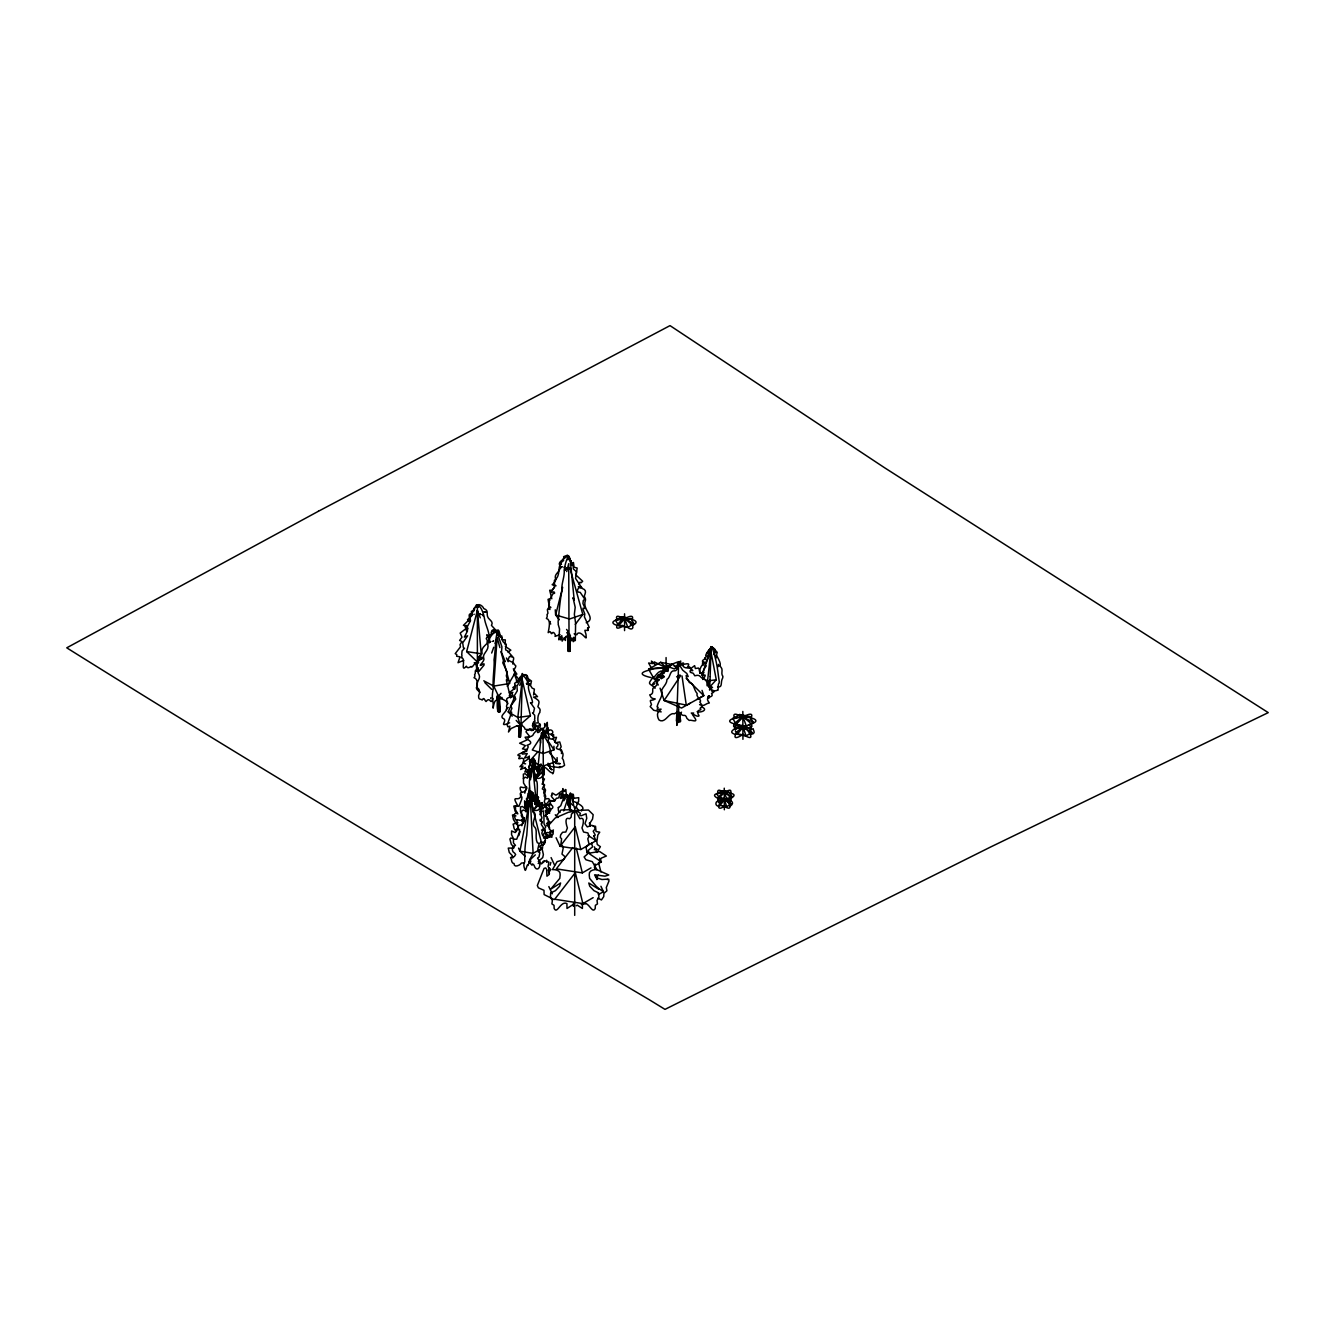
<?xml version="1.0" encoding="UTF-8"?>
<svg xmlns="http://www.w3.org/2000/svg" width="1335" height="1335" viewBox="0 0 1335 1335"><rect width="100%" height="100%" fill="white"/><g stroke="black" fill="none" stroke-linecap="round" stroke-linejoin="round"><path stroke-width="1.5" d="M543.412 774.5L543.495 765.823M573.316 799.048C575.018 792.573 569.01 791.839 570.662 800.299M570.062 810.061C571.714 800.182 565.806 801.35 570.345 810.829M573.666 906.215L573.683 903.211M709.786 687.141L710.12 676.895M679.632 712.306L680.099 720.149L676.928 721.851L677.195 714.158M542.444 738.572L542.444 736.336L542.728 737.454M573.249 905.297L573.266 903.795M677.946 716.812L678.23 713.708L678.18 722.552L678.764 706.599M717.596 686.991C723.286 687.475 719.915 682.335 722.836 677.629A2.019 1.635 -2.5 0 1 722.969 676.461C720.016 672.89 724.588 669.402 719.365 665.698C721.968 665.614 718.714 658.939 716.194 654.851M478.03 670.721L477.997 667.867L478.581 670.821M516.328 831.605L516.461 829.302L518.681 829.769M533.032 795.31L533.399 793.14L530.98 791.638C528.076 793.624 528.944 796.661 526.724 799.582C531.897 803.687 521.434 805.122 527.075 805.456L527.742 806.69L526.073 807.842L525.306 810.796L523.253 809.995L521.534 811.33L521.468 815.902L524.538 820.875L522.836 823.545C521.201 826.148 516.812 823.912 518.497 828.801L519.682 829.786L519.465 832.022L516.712 839.214L513.491 839.281L513.441 842.969L515.494 845.422C512.073 845.906 510.888 851.463 514.693 853.182L515.627 854.5L514.325 856.569L510.521 857.554L511.422 859.54C511.522 861.425 512.29 863.478 514.058 863.511C513.625 868.351 520.75 865.03 521.351 863.078L524.188 862.81M708.902 686.624L709.002 685.573L709.019 687.041M520.817 729.144L520.834 730.128L522.436 673.608M528.76 861.592L532.014 865.213L532.615 863.895L534 865.163C535.769 871.354 539.941 869.352 539.891 864.262L540.458 862.527L537.538 858.121L539.006 856.987L539.841 852.731L537.821 849.11L539.14 843.52L537.354 842.735C534.718 837.829 537.621 830.787 535.085 827.5C529.661 823.495 539.106 813.065 532.865 812.047L532.481 808.91C532.665 806.49 531.58 801.1 531.43 794.509C526.39 789.886 528.827 797.796 526.324 799.031C531.68 804.738 519.415 800.516 527.475 804.337L524.755 808.342L522.469 806.473L520.55 806.941L520.466 811.496L522.636 816.136M632.106 619.974C634.642 613.616 627.65 616.72 623.011 619.874C619.34 620.525 610.295 633.424 623.912 625.714M709.97 680.5L709.986 679.598M540.558 764.237L540.174 766.907L541.276 764.187M712.239 691.797C714.976 690.462 715.844 690.946 717.145 690.312C719.231 692.081 717.195 683.286 719.198 682.986A2.019 1.218 60 0 1 719.298 681.868C717.496 670.354 717.629 665.381 713.357 651.08C709.452 639.582 711.388 654.784 710.654 659.807C710.47 666.499 710.42 668.952 710.12 676.461M709.002 686.908L709.002 686.057M710.821 646.607L710.454 652.164M494.234 632.356L493.983 630.153L496.286 630.087L501.927 646.874L501.476 652.231L505.231 661.659L503.746 660.725L502.744 662.777L507.233 672.089L506.332 675.794L507.734 680.716L506.432 679.749L506.482 680.767L510.504 697.921M709.753 688.293L709.553 690.112M527.842 797.696L529.094 795.209M560.283 636.394L561.851 637.946L561.768 635.56M542.644 767.875L542.878 774.534M597.997 892.598L593.958 890.662L589.736 886.223L588.785 883.002L598.681 889.193L589.619 878.38L589.236 874.976C588.535 870.42 593.708 869.452 596.912 869.619L592.289 861.659L585.881 859.74L584.113 856.92L587.4 854.116L586.015 847.258L589.019 844.07L587.784 838.78L589.135 836.177L587.867 832.94L583.579 832.022L581.96 827.9C582.911 825.647 585.481 816.019 579.841 818.755L576.036 811.647L570.245 809.711L560.934 810.028L556.244 815.985M497.354 696.72C498.539 700.057 498.489 704.546 498.572 712.256C499.524 704.696 499.44 700.157 499.958 696.503C502.844 700.792 505.815 699.29 507.917 703.729M569.678 635.093L569.911 643.103M532.648 760.082L530.829 776.603C527.826 780.841 530.512 787.116 529.645 793.324M676.978 718.43L677.362 712.056L674.359 713.808C668.802 711.972 665.364 723.954 659.123 720.082C657.487 717.946 656.436 712.79 659.039 711.338L661.092 709.135L657.07 709.519L658.122 707.333L657.054 706.916C658.389 700.541 663.412 696.236 661.76 690.445L662.06 689.344C663.946 685.89 666.933 683.67 666.983 679.432C670.52 677.629 669.519 670.237 674.492 670.804C678.397 671.605 677.629 660.925 682.285 664.596C687.525 663.645 690.595 662.577 687.442 667.15L689.544 666.849L690.679 668.668L694.634 665.631L695.351 668.535L698.389 668.034L699.123 669.085L699.89 673.174L703.929 672.439C698.756 679.315 709.703 670.27 702.844 679.532M520.116 724.204L519.632 737.17L520.266 725.205L520.333 737.02L518.881 736.169L519.716 726.741M527.709 807.074L527.642 804.838M678.781 706.048L678.847 704.78M522.018 677.479L522.302 673.524M607.659 879.131L601.935 879.531L595.977 877.546L594.609 874.859L605.005 876.16L608.76 874.976L594.742 868.735M549.97 609.511L548.151 608.543L548.768 607.342A3.938 2.904 44 0 0 548.635 605.139L549.436 604.571M544.179 796.211L545.548 790.053L543.645 786.716C547.033 782.711 540.208 785.848 543.312 782.01L542.778 776.286L540.959 777.654C539.757 778.672 534.417 779.073 537.438 776.002C539.407 775.769 539.574 770.796 537.738 770.846L536.703 771.179L537.154 769.761C536.57 766.974 534.033 770.712 533.716 767.058L533.032 758.297L532.632 761L530.446 761.334L530.412 765.389L528.627 767.275L530.195 771.129L527.025 771.88L527.609 773.015L530.012 772.982M528.677 775.585L529.428 771.213M708.685 696.386L708.685 697.838L708.768 696.169M699.573 704.596C704.096 707.366 705.331 703.328 709.352 702.961C703.078 694.934 714.909 698.672 711.572 693.499C719.348 689.394 706.148 690.862 712.523 687.375L707.133 685.723C706.632 684.271 707.9 682.052 705.097 679.699L702.627 678.614C699.507 676.428 700.041 674.308 694.784 675.777L693.265 673.291L690.429 672.356C688.226 668.535 695.218 672.223 691.914 669.786C690.462 667.15 686.54 668.668 684.087 667.216C680.516 660.792 677.095 669.786 673.975 665.531C672.573 660.775 669.719 667.083 665.764 668.117C661.259 668.167 664.346 671.689 660.658 671.138C656.67 672.523 655.368 677.179 652.665 677.863C647.191 684.989 649.344 682.686 655.185 688.159M677.796 716.645L676.878 725.389L677.229 716.595M708.902 686.34L708.902 683.053M520.717 730.061L520.3 736.202L518.914 736.987L519.499 726.34M560.049 812.347C557.813 811.079 558.464 810.345 558.347 807.441M543.462 774.367L543.078 775.201L543.095 766.724L542.527 773.816M506.449 709.603L506.683 708.501M542.761 774.417L543.529 775.168C540.475 758.43 549.469 773.132 551.505 772.564A2.753 1.118 71.5 0 1 552.757 773.833C555.727 769.627 552.123 757.729 550.654 751.371L548.685 743.612L545.798 738.806L545.881 732.081L544.346 735.034L542.694 731.413L543.262 728.359L544.78 727.241L544.613 723.487L545.014 725.623L545.748 724.505L546.232 725.923L547.283 722.368L547.433 726.457L545.314 731.981M678.881 665.548L679.131 661.543L679.482 665.347M679.699 665.514L678.58 665.164L674.425 668.985L669.035 666.966L667.583 670.821M713.023 648.159C710.62 643.904 707.5 656.036 707.316 659.306C705.981 662.677 703.462 664.93 706.248 665.965C703.729 668.785 703.094 672.039 702.777 675.844M709.185 696.253L709.169 697.721L708.167 697.137M499.891 647.625L497.154 637.663L493.75 686.107L498.522 696.136L501.026 693.316M708.284 696.052L708.201 697.704L709.369 696.002M520.416 730.078L520.9 724.404M569.594 635.51L569.845 638.798M505.064 644.555L505.348 639.899L502.361 639.732L501.693 635.844L500.675 637.079L497.438 631.922L495.318 630.621L491.147 632.223L491.63 633.558C490.329 635.527 483.687 637.346 487.292 640.366L486.991 643.487C483.036 647.375 481.217 648.626 482.068 653.683L479.916 656.052C474.459 658.789 484.271 655.452 482.419 658.689L479.398 659.974C473.975 662.193 477.112 664.63 476.745 670.721M676.828 712.206L676.461 721.034L680.7 721.2L679.715 714.742L681.501 712.156M569.344 634.859L569.444 651.497L567.976 633.324M532.882 760.216C528.844 759.164 531.03 764.688 528.76 766.357M537.721 769.694L541.476 732.748L542.344 735.201L543.645 730.729L542.144 728.259L540.458 729.811L536.453 730.011L538.422 727.759L536.203 725.99C534.484 728.209 535.635 729.11 532.365 730.162L531.914 730.662C528.076 728.376 524.338 730.696 524.672 727.976C519.248 720.65 520.066 734.534 520.767 729.06M709.119 696.503L709.352 697.437L707.984 697.421M712.189 691.18L710.103 688.059M547.634 733.115C548.068 726.891 556.244 730.996 551.138 734.901M517.947 681.568C518.531 676.812 527.776 670.087 527.959 678.964M521.918 821.542L522.085 819.306L523.52 819.273M537.187 797.696C536.854 793.374 538.606 777.904 535.185 780.808C535.585 775.251 532.949 770.161 533.883 765.122L535.902 762.786L533.883 759.431L532.882 759.965M536.587 774.767L536.503 776.303L537.037 774.951M543.979 735.969L543.645 737.387M550.337 801.901L549.92 801.017M677.195 716.595L676.661 720.5L678.58 665.18L678.847 666.365M523.403 778.705L523.37 774.1L525.206 773.716L527.442 775.702L529.645 774.901L529.978 771.78C523.153 768.292 531.13 771.046 529.645 768.443M530.713 792.74C528.043 808.61 528.176 817.955 526.724 835.343C524.855 845.055 524.622 853.265 524.788 861.793C522.619 864.896 524.738 868.401 524.889 869.753C525.756 873.073 527.192 862.093 527.959 865.481L530.546 858.872M600.934 872.005L598.514 862.443M529.828 802.101L530.262 798.13L542.26 845.856L544.98 842.218M561.367 753.574L562.168 752.523L561.668 750.287L559.932 749.219L561.167 746.716L559.749 741.943L555.544 742.727L553.474 739.323L549.736 738.756L547.834 733.099L548.568 730.078L545.581 733.132C541.259 737.27 546.199 723.436 539.24 731.947C533.816 735.468 543.428 722.419 533.85 733.449C532.098 738.439 528.143 734.867 527.759 739.523C530.412 741.075 533.349 743.595 526.941 745.33C530.679 746.899 525.189 751.171 522.169 753.023L522.319 754.091L527.242 753.591L524.538 758.03L529.061 756.811L527.642 759.315A8.294 5.891 -45.3 0 1 525.072 761.033L519.882 766.741L523.003 766.023L520.633 769.494L525.289 767.391L525.139 768.66L526.34 768.843L524.788 772.064L528.86 771.163L527.675 773.666L529.478 772.998M542.194 784.346L544.463 778.906L542.894 779.64M710.303 686.407L716.278 679.765L710.804 651.08L707.583 680.95L708.735 686.04M527.826 806.924L528.026 805.155M572.365 801.117L577.554 802.836C572.915 820.424 573.399 788 569.845 799.865L569.394 800.917L567.375 799.565L567.375 795.176L563.77 800.8L564.338 795.994L560.75 805.723L558.314 807.742M573.065 801.701L573.366 794.392L570.128 798.614C567.208 801.934 565.806 792.573 565.923 789.686C564.772 788.134 564.955 794.442 563.27 789.736C562.419 785.447 562.486 794.141 563.537 796.01M522.219 679.648L517.813 717.462L520.149 724.688L530.429 715.744L522.219 679.648L519.749 685.339M476.378 606.874C479.933 601.918 483.988 614.918 484.271 617.488C485.256 624.413 488.109 628.852 489.161 635.46M537.037 777.821L537.371 775.018M531.998 769.711L532.515 765.622L536.386 779.306M531.113 793.774L530.746 790.837L530.329 793.524L529.578 790.904L528.593 793.441M534.968 768.176L534.968 765.956L534.267 768.025L536.703 766.34L536.653 769.227L537.671 768.409C539.64 767.475 539.106 772.998 537.371 773.716M471.605 614.584L471.389 611.28L473.575 611.53L474.242 608.092L474.442 609.294M514.693 672.389C512.206 668.918 518.28 666.465 514.642 664.78C513.508 660.842 506.416 661.643 508.618 658.372L509.519 656.536L512.39 656.486L507.383 650.746C502.995 650.178 508.051 644.989 505.615 643.537C502.844 642.619 502.077 640.032 501.76 637.763C499.707 638.364 500.074 630.237 497.905 629.82C494.868 639.899 495.886 647.709 494.017 659.857C494.784 665.164 492.431 679.598 493.283 688.343C491.03 699.974 493.616 698.706 493.132 708.151C493.716 704.596 494.634 700.074 496.403 700.324C500.308 689.044 494.451 714.609 499.991 711.238M476.528 671.321C478.714 652.965 472.206 670.253 471.172 666.465C467.851 668.368 467.45 667.951 466.349 666.198C459.874 673.491 466.532 657.805 461.326 657.788L461.827 656.47A2.436 1.402 -60 0 0 461.726 654.901L462.06 650.946L464.563 648.243L463.429 647.892L462.694 642.869L467.6 635.81L464.363 637.095L467.434 631.105L467.183 626.933L470.504 620.692L469.82 616.219L476.478 604.822L478.547 607.342M663.161 677.579L662.978 675.026C658.606 672.473 664.964 673.374 664.98 671.505L668.184 669.336M526.424 807.892L527.592 799.832M528.46 793.791L529.327 787.767M530.479 779.707L532.515 765.622L533.316 769.594M518.948 680.132C521.518 671.639 525.589 676.561 528.927 684.838C526.023 689.561 536.72 705.848 530.496 702.644L534.501 708.334L533.516 712.573L532.481 712.857L534.667 715.26L534.801 718.714A2.136 1.285 60 0 0 534.651 720.082L535.051 721.234C532.181 720.666 532.915 726.674 533.533 729.361M539.857 808.109L540.174 807.074A1.952 1.218 56.7 0 0 539.957 805.756L538.673 805.839M540.158 819.323L542.01 821.509L541.342 824.563L543.395 827.733L541.843 833.224L542.844 835.96L546.082 836.878L546.315 838.363M537.588 772.581C537.805 780.057 541.376 766.323 542.177 768.343M535.919 799.598C534.918 804.488 541.426 799.548 539.056 804.521M555.927 579.907C553.508 574.334 558.214 573.533 560.166 568.426L560.166 565.89C557.079 562.352 562.669 560.466 564.004 558.314L563.62 556.678L567.508 555.176L570.362 561.184L574.2 600.066L573.015 597.646L575.185 607.292L574.367 614.25L575.602 623.161A3.938 0.951 80.3 0 0 575.569 625.264L575.318 640.55L574.534 638.314L574.434 640.9L573.683 637.329L573.266 641.701L571.897 637.98L571.263 640.783L569.394 633.558L569.644 650.295L568.543 651.463L568.41 633.508L566.607 636.828L565.69 636.495L565.406 640.483L564.355 637.596L562.152 641.134L561.418 636.712L560.516 639.849L560.116 637.579L558.898 639.849L559.549 629.069L558.18 624.363A3.938 1.552 -73.8 0 0 558.097 622.26C559.315 608.96 560.183 599.332 561.935 590.788C561.017 584.213 564.872 576.737 564.188 570.045C564.722 565.873 568.393 549.636 570.295 561.351M533.666 761.334L533.8 759.698L532.648 760.116M536.219 769.761L536.603 768.176L536.803 769.527M581.476 810.979L582.961 808.493C583.328 806.207 578.289 803.62 576.553 802.869M531.263 797.863L530.796 799.949L530.696 798.714M549.069 825.814L548.068 822.994M546.966 835.009L545.398 832.69M535.318 854.851L529.378 860.441L533.116 853.382L530.262 798.13L519.932 851.196L525.322 856.486M531.363 798.914L532.164 800.583L534.184 798.597L534.067 801.451L535.919 800.065L535.986 804.171M531.547 797.546C529.861 806.29 537.371 785.597 538.272 801.584M472.323 613.349C472.44 608.176 473.224 612.598 474.659 608.777M499.273 634.609L499.34 635.527L499.39 634.642M547.801 730.729L547.767 729.594L547.684 731.58M531.497 799.048L536.436 795.26L538.589 797.429L537.271 799.715M682.569 665.581L683.537 663.028L679.515 663.578L680.75 661.075L677.362 664.346L677.963 661.86L672.606 663.946L669.636 666.632L669.769 665.314L669.169 666.999L667.45 665.531L667.433 668.485L654.2 661.86L654.801 664.346L651.413 661.075L652.648 663.578L648.626 663.028L651.463 668.134M718.48 664.413L718.113 666.749M562.669 587.35L555.627 614.968L559.282 619.79M566.707 571.58L568.71 563.687L569.01 632.64L566.574 629.419M481.751 657.688L477.379 662.027L466.649 651.58L477.379 610.412L480.3 617.838M557.379 816.636L557.296 817.487M568.059 631.889L568.226 630.687M530.078 685.456L530.479 683.904L529.177 683.854M536.436 800.182C537.571 800.065 537.671 802.302 539.29 800.516A1.952 1.068 -64.3 0 1 539.473 801.617L539.423 803.703L541.559 803.053A1.952 1.602 -7.3 0 1 541.826 804.254L541.726 806.29L540.224 807.341M524.788 793.174L526.441 787.266M529.194 777.421L532.515 765.622L535.902 798.313M523.136 817.387L523.153 820.675M547.767 837.913L547.4 836.027L544.046 837.662M533.549 694.951L533.85 693.382M532.398 725.773C532.798 721.918 535.118 723.37 538.289 722.836C537.287 718.948 537.955 714.292 539.941 712.306A2.136 1.736 -2.5 0 1 540.124 710.887C540.742 707.817 536.57 707.35 538.255 705.598C539.257 701.943 539.791 701.209 536.403 698.906L533.516 697.07L537.521 696.636L533.9 692.898L534.384 689.127L532.148 688.126L530.446 685.306L531.497 681.067L527.008 677.863L527.225 676.127L523.203 674.525L516.962 686.374L517.296 690.762L513.241 697.521L514.843 696.92L515.777 699.073L510.838 705.831L511.906 708.351L510.354 711.905L511.689 712.172L507.166 725.072L507.917 726.841L509.92 726.157L508.485 732.014L511.055 728.543L517.196 725.673C520.016 724.671 519.148 730.946 518.614 736.57L520.6 736.603L520.85 725.739L522.118 724.421M530.562 860.658L530.245 862.193M716.227 657.888L716.177 656.553M518.814 835.593L520.016 831.655M521.835 825.731L524.238 817.838M526.04 811.93L527.509 804.671M529.061 802.068L530.262 798.13M570.746 562.352L570.879 560.767L571.113 563.637M506.983 708.301L508.285 707.5M521.134 794.375C520.216 803.87 510.27 792.773 517.58 805.372L513.791 806.09L515.243 811.48L517.83 813.899M563.737 810.879L567.392 799.732L572.698 805.222M540.008 843.219L541.059 841.701L543.212 842.502L545.514 840.566M540.091 811.33L541.209 810.562L539.874 814.617M538.639 765.706L538.789 768.309M491.68 653.032L493.733 647.258M495.101 643.42L497.154 637.663M709.853 687.875L709.603 689.194M543.128 808.826C541.693 811.513 543.862 797.863 540.925 804.371M549.803 828.084L547.617 825.714L549.102 821.142L546.916 819.056L547.417 816.87L546.148 816.736C544.98 812.214 552.857 813.599 548.552 809.21C554.726 809.477 553.875 804.788 548.818 804.304L549.136 803.553C552.223 803.336 548.435 798.697 551.972 801.05C559.682 802.702 547.951 795.493 552.223 795.093C550.988 791.071 553.358 793.975 555.894 795.176C558.581 794.158 565.489 786.482 561.101 795.026M478.23 663.211L478.631 662.193M701.659 675.243L710.804 651.08M530.696 861.259L530.345 862.66M533.282 801.184L533.766 794.726L531.831 791.939L530.763 792.523M542.661 835.309C545.431 832.039 547.033 828.801 542.427 830.22L541.493 829.953M512.189 716.161L508.218 711.889L514.809 696.72M533.366 763.653C532.465 771.146 536.32 765.756 535.035 760.967L534.234 758.998L533.149 759.114C533.182 762.836 530.529 757.446 531.564 762.168M521.685 792.072L520.466 790.17C519.031 784.246 522.602 788.918 525.055 787.283L526.641 786.916M547.116 730.846L547.984 727.575L546.649 731.38M535.202 804.287L534.751 795.41L534.784 797.729M477.379 662.027L481.201 653.783L477.379 610.412M538.773 769.995L539.724 768.459L538.656 770.979M514.058 674.659L507.25 686.29M474.225 662.761C477.479 664.229 476.678 665.865 476.478 671.088M716.227 656.102L717.229 652.364L713.491 648.226M570.128 802.502L569.761 801.117L569.227 801.801M576.303 905.731L577.271 905.163L582.394 908.484L582.461 903.545C588.818 900.491 592.156 914.742 595.226 908.484L595.36 905.33L597.463 903.912L597.029 900.474L598.881 897.287L598.781 893.148L597.646 892.848M476.144 606.741C478.214 601.901 483.387 606.624 483.721 608.543C489.695 610.662 485.506 614.2 488.376 618.105C490.529 620.642 493.466 622.127 491.447 625.364C497.721 632.473 494.768 627.851 491.747 630.704L494.634 632.189M517.179 725.639L518.597 726.557M561.117 751.138C562.369 748.802 552.84 749.97 557.696 746.081L558.063 744.062L554.893 742.026L556.511 737.32L554.192 737.721L552.74 736.286M729.895 801.851C731.413 796.878 725.973 796.978 723.153 801.083C719.615 800.149 714.192 813.599 725.239 805.756M702.777 678.681L702.794 676.712M546.916 837.763L549.503 836.761L545.448 833.24L544.68 828.851L545.731 826.899L544.063 823.912C543.762 819.907 544.196 818.205 543.745 815.435L543.312 810.879L539.957 811.88M539.407 809.794L539.657 803.32L538.372 805.589M542.527 778.021L542.644 771.48L537.888 776.419L536.253 774.801M529.978 772.915L528.193 773.132L527.509 778.121L525.289 777.17L523.487 778.422L523.52 783.028L526.891 788.267L525.156 790.871C523.37 793.441 518.814 790.754 520.633 795.91L521.918 796.978L521.735 799.214L518.948 806.323L515.51 806.173L515.544 809.911L517.529 813.282L514.909 813.599L514.042 815.001L515.477 819.74L517.096 820.324M661.442 678.781L661.442 676.862L662.761 677.83M700.258 673.391C698.389 670.187 701.726 664.964 704.012 663.061C703.011 661.793 700.892 661.175 704.196 659.407C708.368 655.952 702.36 657.871 705.548 659.473M680.633 675.66L664.129 700.491L681.551 708.034L703.795 695.635L702.043 690.362M507.917 652.031L510.854 650.178L505.348 646.474M463.746 660.358L458.038 662.711L460.024 656.803L456.653 656.253L456.787 654.601L455.218 653.649L460.475 646.824L460.041 644.605L461.96 641.534L459.607 640.433L462.01 637.179L460.174 633.09L464.964 629.386L467.884 628.885M598.347 875.076L596.411 877.779L596.828 879.615M750.687 734.484C756.678 733.516 753.14 730.579 753.157 728.693C748.151 731.28 753.608 726.29 749.636 725.856C750.52 722.902 747.083 726.908 741.576 726.908C739.457 725.272 737.521 724.254 737.137 725.255C737.838 726.357 734.534 723.703 734.801 727.959C737.07 728.576 726.223 731.814 735.568 734.484M546.966 813.082L550.938 810.011M720.082 805.439L724.471 799.515L731.046 804.154L726.64 806.69L720.082 805.439C718.464 795.994 712.373 805.539 718.831 806.273M575.285 624.38L582.811 614.467L570.879 571.497M546.499 823.862L547.166 822.994M556.094 837.746L560.066 846.307L575.268 826.715L580.825 849.511L596.027 840.733L593.641 835.61M572.815 847.575L556.311 868.868L582.327 872.89L590.988 867.9M549.82 801.15L554.576 801.017L556.461 798.163C561.117 799.164 557.413 791.872 562.302 794.442C554.759 805.723 571.547 788.451 567.792 798.33C567.008 805.189 569.778 794.609 568.877 802.652M730.579 793.674C732.031 788.184 728.993 790.353 723.82 792.239C719.465 789.686 716.812 788.835 717.93 793.674M594.409 867.616L595.093 863.945M549.453 867.917L548.284 870.286L549.453 873.491M529.361 761.484L538.122 751.471M750.954 727.675C754.926 724.938 745.915 719.815 744.963 718.18C738.405 714.776 731.396 710.971 734.734 718.664M747.834 716.094L739.673 714.525L732.832 718.48L736.202 724.371L743.044 717.029L749.886 716.478L753.257 722.368L748.117 725.339M517.913 822.544L513.107 824.146L513.741 826.549C513.892 828.534 514.776 830.57 516.645 830.737M567.959 559.832L569.06 556.211L572.098 565.339L573.082 564.572L573.366 568.977L576.503 571.73L575.552 578.405L582.21 588.435C586.883 590.02 585.564 592.623 584.246 596.161C586.966 600.65 584.513 600.55 584.847 603.687C584.546 611.13 595.961 618.873 586.215 622.727M730.963 798.38C739.623 793.023 727.558 793.674 725.572 791.004C721.167 794.609 719.398 794.942 717.896 798.647C717.095 803.52 722.552 797.546 724.888 799.748C728.026 798.697 736.703 801.801 730.111 806.273M541.476 823.628L541.877 822.21M654.517 679.548L666.465 667.684L660.575 662.327L648.61 669.236L654.517 679.548L658.489 680.299M549.436 601.785L549.352 603.253M543.929 736.369L543.979 738.172M470.771 617.004L467.517 619.64L469.72 621.676M538.289 852.047L542.761 847.842L533.116 853.382L519.932 851.196L518.531 848.109M589.402 823.828L589.536 822.794M540.959 863.144L538.189 863.461M544.146 860.858L542.878 861.609M550.37 621.543L549.82 623.512L550.771 623.962M750.437 719.081C755.293 710.854 746.215 714.776 741.058 718.197C739.373 719.215 728.61 727.558 736.336 727.308M466.666 625.481L465.081 626.365L466.516 630.904M543.479 837.896L545.014 838.113M547.634 765.005L548.919 766.223L548.068 763.203M515.894 685.306L512.807 687.558L514.743 689.361M555.443 581.042L553.558 583.629C549.67 585.881 554.759 584.146 556.044 585.831M594.208 836.411L595.21 834.992L593.207 831.221L595.093 829.068L594.526 826.749L591.839 825.28L587.267 826.899L584.964 823.695L586.749 818.338L586.065 813.816L580.992 815.818L579.757 815.134L580.391 813.249L576.587 810.879L568.393 812.281L555.243 817.971L548.568 825.347L549.453 829.385L552.89 831.805L553.191 833.891L550.921 836.911L545.548 837.796L544.53 843.82L539.273 846.64L541.993 848.359L543.378 854.567L542.711 857.587L538.322 861.509L541.459 863.878L545.114 860.825L548.902 862.126L548.051 866.732L550.804 869.602L549.136 871.889L549.202 874.458L546.949 876.177L546.683 869.369L545.698 867.934L544.079 868.367L537.337 885.539L538.355 887.825L543.979 890.328L544.113 894.584L554.142 899.573M561.134 563.587L561.468 564.471M545.314 732.965C540.775 735.001 546.516 729.144 542.043 728.76C537.154 728.51 542.344 725.572 539.473 723.537C538.839 731.497 531.68 717.713 535.635 729.21M577.454 802.652L578.606 801.601L578.722 797.679L572.965 798.397M532.982 796.244L531.947 796.978M594.242 849.727L596.345 848.76L598.197 850.312L600.4 846.674L597.312 844.538L596.828 841.784L597.813 835.009L599.749 832.172L596.027 831.505L595.527 826.282L593.324 826.231M529.327 798.814L528.56 795.059M751.038 728.126L743.128 727.158L734.333 729.144L740.224 725.756L745.497 726.757M571.997 564.955L572.882 565.439M488.393 638.314C491.046 639.815 487.675 636.611 486.841 634.576M551.839 834.258L548.201 835.393M472.006 613.733C465.848 613.099 472.306 620.224 468.034 620.825L463.429 625.331L466.132 625.714L467.817 628.151M551.388 892.598L555.427 890.662L559.649 886.223L560.6 883.002L550.704 889.193L559.782 878.38L560.149 874.976C560.867 870.42 555.677 869.452 552.473 869.619L557.095 861.659L563.504 859.74L565.272 856.92L561.985 854.116L563.37 847.258L562.219 845.439M710.921 647.358L708.968 650.429L711.939 646.808L715.193 649.544L714.826 653.382M627.233 617.788L621.726 616.737L615.568 620.291L618.606 625.598L627.8 627.35L633.958 623.795L630.921 618.489L617.404 619.974M659.507 679.682L656.286 681.551L658.272 685.005M743.078 734.417C729.294 743.328 736.753 730.729 739.49 729.778C742.477 726.507 747.817 724.321 751.922 732.498L746.031 735.902L737.237 734.233L735.301 730.846M725.022 799.281L719.315 798.197L716.795 793.791L721.901 790.854L727.608 791.939M594.459 865.898L601.384 861.893L599.632 858.138M718.781 801.851C717.079 799.682 719.999 804.02 722.302 799.098L728.877 800.349M721.284 800.099L724.371 798.313L719.315 798.197L724.421 792.122L729.511 792.306L732.031 796.695L728.626 798.664M582.861 903.595L575.318 872.673L554.709 899.239L582.861 903.595L593.157 897.637M598.297 894.667L603.453 891.697L600.934 886.273M568.543 802.969L569.661 802.418L569.511 804.571M513.791 848.109L508.268 848.092L509.269 852.448L512.29 855.652L512.723 858.071M676.595 676.862L680.016 674.959M686.674 705.18L690.095 703.261M696.937 699.457L703.795 695.635L686.14 678.33M545.114 815.869L547.016 814.2C550.27 810.478 543.262 814.267 546.532 810.695L545.965 806.373L539.757 809.36M556.078 761.05L555.977 759.732M654.734 683.754C649.11 687.909 655.785 678.313 657.721 681.818M553.424 829.986L549.236 832.706L547 832.473L545.948 833.841L546.799 835.276M526.858 751.071L525.84 751.555A8.294 6.558 25 0 1 522.986 751.972C522.869 753.057 515.56 754.642 518.514 755.76C523.587 755.093 514.309 760.449 521.718 758.146C526.975 758.964 519.599 763.503 525.589 763.854M552.49 739.023L553.558 738.355L553.625 734.684L548.234 733.733M599.582 860.825L601.468 858.055L606.39 856.019L599.582 851.496L589.553 853.098M544.179 766.023L543.745 774.717L542.627 775.084M509.252 695.585L512.44 695.852M704.263 662.027L702.444 663.044L703.094 665.514M549.736 808.71L545.831 811.096M526.741 678.847L526.607 678.046M582.811 614.467L569.511 619.023L555.627 614.968L555.26 609.811M543.195 753.491L543.028 733.416L532.298 749.986L543.195 753.491L553.975 749.819L553.925 746.232M534.584 763.169L543.312 765.973L557.146 761.267L557.095 757.596M550.871 862.443L550.087 865.23M717.913 801.651L724.471 799.515L726.64 806.69L724.471 806.273M607.158 879.598L608.76 879.248L608.944 881.1L606.29 887.575L606.908 890.762L603.921 893.399L603.737 896.636L601.451 899.94L597.913 898.155M632.656 625.347C642.769 620.458 627.533 617.821 622.36 618.973C620.174 618.272 606.157 621.86 616.87 625.347M719.014 801.1C717.045 797.679 722.101 796.678 725.522 801.083C729.11 800.166 734.45 813.516 723.436 805.756M751.805 723.82C763.837 719.315 745.931 716.044 740.324 717.179C738.205 716.545 721.851 720.583 734.283 723.82M551.055 804.054L544.78 806.257L550.304 809.778L547.333 812.581L549.72 813.115M543.896 766.49L543.796 774.967L542.561 774.784M512.89 692.348L510.287 693.382L511.422 697.354M716.795 793.791L724.421 792.122L732.031 796.695M676.328 668.167L677.529 667.934M490.729 698.589L490.896 697.704M617.004 619.974C614.918 613.833 619.54 616.937 622.677 617.688C628.601 619.757 628.368 624.329 633.958 623.795L621.726 616.737M674.442 666.382L678.43 665.731M551.522 734.767L552.807 734.784M566.791 632.556L568.176 634.375L567.959 651.063L570.229 650.679L569.845 640.266M661.192 711.905L653.683 710.253L650.195 706.599L651.497 704.58C648.877 697.738 650.879 701.893 655.235 698.956C650.112 698.539 650.913 696.236 649.711 694.884C655.218 693.95 650.829 688.042 654 687.692C654.717 686.507 658.589 684.838 656.553 683.37L656.486 679.682C658.489 677.045 657.671 677.529 662.11 677.663L663.011 675.81L664.129 676.328M656.586 677.396L659.006 677.245L658.172 674.893L660.458 677.596L660.041 675.11L664.413 676.995M547.934 742.427L548.501 738.505L545.715 735.618M732.832 718.48L743.044 717.029L753.257 722.368M716.278 679.765L707.583 680.95L704.263 679.031M530.429 715.744L517.813 717.462L508.218 711.889M551.739 892.848L550.604 893.148L550.521 897.287L552.356 900.474L551.922 903.912L554.025 905.33L554.159 908.484C557.229 914.742 560.567 900.491 566.924 903.545L566.991 908.484L572.114 905.163L573.082 905.731M547.7 822.026L550.471 822.126L548.752 824.546A8.878 6.975 -24.7 0 1 546.699 825.581M697.12 711.672C701.159 713.057 708.868 709.603 701.559 706.916M668.351 667.884C658.856 668.735 655.986 666.933 650.779 669.519C652.665 669.803 630.337 672.94 651.13 677.596M648.61 669.236L666.465 667.684L667.951 671.505M553.358 831.505L549.636 832.172L551.972 837.195M622.711 625.431L618.606 625.598L624.763 618.739L627.8 627.35M508.785 722.902L509.636 722.869M550.154 599.999L549.152 600.45M717.796 798.38C708.301 793.14 722.552 793.424 723.086 791.104C727.208 794.208 734.4 799.498 729.477 801.1M722.602 806.273L726.357 806.273M554.776 586.816L552.039 590.37L549.67 590.254L551.806 598.764M507.984 723.57C497.938 727.158 508.969 720.182 502.511 718.147C499.724 715.176 507.5 711.855 506.783 707.517C505.498 705.314 509.069 703.562 506.616 700.107C505.564 696.887 514.576 696.92 512.506 694.367L511.789 692.848L509.453 692.481L515.26 688.042L514.659 683.303L518.798 680.65L516.695 680.316L514.325 674.042L516.862 674.125L513.308 668.852M658.822 679.715L657.237 680.366M691.23 713.04L693.716 713.057M540.525 743.011L540.191 739.173L541.643 736.102M741.159 734.4L737.237 734.233L743.128 727.158L751.922 732.498M561.301 752.022C564.071 752.356 562.819 756.895 562.202 758.297C564.154 760.249 563.37 762.168 564.388 764.304L564.521 765.406L561.668 767.141A2.753 2.169 25 0 0 559.348 766.69L559.982 767.625L551.455 766.574M533.232 795.844C538.189 794.926 537.838 801.801 535.602 803.053L534.517 803.436L535.018 802.001C534.417 799.214 531.797 803.153 531.497 799.498L531.48 797.813M543.278 845.756L540.792 845.239M706.832 656.136C702.227 657.638 713.891 643.136 707.033 653.483M480.016 692.398C477.947 689.961 475.043 689.494 477.296 685.506C477.429 682.602 477.196 678.464 474.025 677.729L474.743 676.645A2.687 2.169 26.1 0 0 474.542 674.792C476.812 672.606 472.907 669.419 478.431 670.07C475.661 668.318 477.997 664.446 475.544 663.111M581.259 904.546L585.581 903.695M547.967 765.339L549.987 766.373M466.649 651.58L481.201 653.783M560.066 846.307L580.825 849.511M541.877 821.909L540.008 820.691C544.279 817.137 539.857 816.553 541.176 813.833L540.758 808.192L538.823 809.644C537.571 810.712 532.014 811.33 535.168 808.159C536.67 805.789 537.821 800.149 537.922 805.639L535.085 808.493L533.933 808.242M660.575 662.327L672.473 664.596M736.202 724.371L746.415 726.323L743.044 717.029L739.673 714.525M492.982 698.522C490.362 706.248 490.496 695.769 486.057 701.526C484.588 700.691 484.154 696.219 482.252 699.991C479.899 698.439 478.497 700.291 478.598 695.585C480.617 692.648 479.282 687.341 476.512 687.976L477.162 686.591A2.687 1.969 -47.3 0 0 476.979 684.788C477.513 679.148 481.768 678.447 477.93 672.54L483.988 665.18C485.156 661.509 480.667 666.482 480.216 665.247C481.284 663.211 485.172 660.324 483.637 657.755C482.352 654.05 488.076 650.979 488.043 646.324C486.374 641.217 495.552 625.03 500.008 636.178M722.302 799.098L724.471 799.515M553.491 762.185L553.908 761.601M543.612 805.055L544.663 805.255C548.451 802.969 552.073 797.179 546.199 798.897L545.114 797.562M657.504 680.867L656.403 680.65L657.421 681.401M567.992 805.239L568.009 802.852L567.775 804.538M547.517 818.155L548.401 819.34M561.501 795.326L566.207 794.559L568.577 796.611C566.09 806.524 572.081 784.796 570.262 796.544M549.736 807.441L548.485 805.539L545.347 804.471L544.33 801.651L545.715 796.161L543.679 792.873L544.146 790.203L542.31 788.885L543.996 785.114M510.554 656.353C516.361 656.987 512.206 660.308 512.84 664.062M574.15 633.825L576.853 634.726L577.554 633.441C581.76 630.537 587.333 642.135 586.065 636.144A8.043 5.907 44 0 0 585.381 632.506L584.88 630.304L587.967 630.454L587.834 628.218L589.252 627.367L584.413 616.853L584.797 614L583.028 609.394L582.995 608.193L585.164 608.543L582.944 603.553L583.278 600.566L584.78 599.148L580.208 592.373L578.088 592.072L577.321 590.22L579.106 587.133L580.258 588.151L581.576 587.35L578.255 586.749M569.628 635.377L570.579 635.994M587.367 630.304L588.234 630.287L587.517 628.017M560.083 634.642L555.043 636.394L555.427 635.126C554.559 633.474 553.758 632.006 552.69 632.54C550.304 636.328 551.755 629.219 548.201 632.64C548.969 627.917 551.221 619.774 546.399 618.455L547.083 616.954A3.938 3.154 -28.9 0 0 546.933 614.801L547.951 613.232L547.367 609.678L550.888 607.408L549.302 606.34L548.051 599.382L550.621 598.38L552.823 593.858L554.559 593.241C554.976 589.336 547.133 596.044 552.84 589.519C555.71 586.132 553.942 583.545 554.442 580.324C562.035 575.018 555.744 565.439 563.604 560.55L563.186 559.098L567.826 555.961L572.381 563.737L573.449 562.502L574.067 567.208L577.154 568.026L576.119 575.168L582.661 581.259L581.226 582.694L579.974 582.227L579.09 584.663M740.224 725.756L743.128 727.158L746.031 735.902M721.901 790.854L724.421 792.122L726.941 799.648M576.42 807.258L578.689 810.862M483.771 680.8L493.75 686.107L509.736 683.487L500.975 651.614M630.42 624.263C634.642 625.047 633.457 632.79 626.816 626.649M515.944 815.935L512.473 814.917L513.474 819.623L516.795 824.63M499.857 698.522L502.277 698.806L501.91 697.387M533.332 730.128C531.313 728.877 530.462 728.893 529.595 728.793C528.159 731.146 527.375 728.476 525.99 731.864L529.878 736.686L525.072 737.237L526.908 739.974L519.632 743.228L525.406 745.648L522.419 748.868L527.425 749.753M742.794 734.417C757.746 743.528 747.6 729.744 746.348 729.244C744.88 729.711 740.691 723.937 740.825 727.442C739.523 728.626 735.084 725.739 735.735 729.577M560.9 844.371L561.601 838.78L560.266 837.395L560.667 834.842L562.569 832.272L565.806 832.022L567.425 827.9C566.474 825.647 563.904 816.019 569.544 818.755L571.113 817.204L571.447 814.133L575.786 810.462L588.451 810.028L593.174 814.684L592.54 819.089L590.103 822.911L590.187 826.131M679.715 665.431L682.702 670.17L686.858 673.524L688.192 676.545L686.157 675.493L686.49 677.296L689.377 682.535C694.484 683.704 693.482 689.394 697.137 693.516C695.435 697.104 702.944 700.258 699.824 702.11C701.559 704.513 703.328 706.215 700.074 708.284C703.578 711.722 694.3 707.667 699.056 715.844C696.82 718.063 688.843 709.903 693.833 716.561C699.607 724.071 691.28 719.281 689.21 720.433L686.941 718.414C685.055 712.606 683.804 717.813 680.449 713.457L679.265 715.31L679.899 722.202L677.079 720.266M588.034 835.343L596.027 840.733M586.749 851.997L601.384 861.893M596.828 887.224L603.453 891.697M514.259 673.608L519.448 680.149M484.839 682.619L491.68 689.377M555.26 814.784L557.98 817.487M489.277 636.511L487.242 635.46L489.711 640.099M516.628 681.801L516.595 680.249L516.879 682.552M516.178 720.416L520.149 724.688M657.504 680.65L656.803 679.215M549.503 752.807L557.146 761.267M588.852 852.431L588.284 850.312L592.673 846.79L591.405 843.086M554.659 761.684L556.011 761.567M521.434 815.685L523.604 818.539M548.501 741.609L553.975 749.819M729.594 801.617L731.046 804.154M528.126 681.951L528.577 682.869M666.532 670.837C664.062 666.766 665.648 670.237 663.829 670.504L664.029 673.357M530.729 769.611L530.212 768.259M523.604 817.454L523.687 819.473L522.018 819.907C519.599 821.709 515.761 817.103 517.196 822.977L518.28 826.715L515.21 832.539L511.605 830.954L511.555 834.642L513.574 838.814L510.838 838.013L509.887 839.048L511.288 844.304L514.025 847.375M594.409 846.874L597.029 852.514M595.911 875.443L597.579 879.064M551.088 857.604L554.576 865.113M548.852 886.607L552.206 893.816M506.449 658.005L508.151 661.709M562.986 796.795L562.135 796.144M527.208 807.191L526.274 804.271M533.166 797.779L531.897 800.116M497.504 694.817L498.272 711.021L499.524 712.172L498.889 699.34M525.606 803.587L524.638 800.833L524.788 808.426M497.221 696.169L497.688 711.438L500.108 711.755L499.123 698.889L500.058 709.986M660.057 688.159L664.129 700.491L686.273 705.114L682.018 675.944M567.392 799.732L571.03 810.879M536.753 806.156L534.951 800.366L535.068 804.454M543.946 829.302L545.731 835.093M545.264 810.595L546.365 814.517M567.876 632.54L568.042 650.579L570.145 651.18L569.962 644.605M576.286 848.125L582.327 872.89M526.874 803.153L526.741 799.999M542.611 774.116L542.144 766.841M478.23 671.321L477.947 668.201M529.277 755.96L529.327 759.648M543.195 751.822L543.312 765.973M742.827 711.455L742.928 739.323M724.254 788.184L724.338 809.778M666.082 657.571L666.082 670.754M624.563 613.8L624.563 630.621M574.701 806.74L574.701 915.376M546.699 860.274L546.699 862.277M477.379 605.005L477.379 662.794M477.379 667.951L477.379 671.004M522.335 681.451L522.319 682.352L522.335 681.467M679.348 663.795L679.365 664.88L679.348 663.795M492.865 641.434L493.733 640.933L492.932 641.351M566.507 568.76L566.841 567.859L566.507 568.76M677.83 677.946L677.796 678.881L677.83 677.946M539.707 766.824L539.857 765.172L539.707 766.824M564.204 567.225L565.106 566.808L564.271 567.141M474.159 614.334L474.209 614.25M570.796 569.261L571.213 570.98L570.796 569.261M569.895 568.026L570.112 569.144L569.978 568.076M549.453 764.454L549.72 766.457L549.503 764.404M565.389 569.111L564.688 570.646L565.389 569.111M482.219 614.567L483.22 615.852L482.336 614.5M713.741 653.783L714.342 654.634L713.824 653.716M551.906 769.744L549.72 767.742L551.906 769.744M480.099 613.649L480.617 614.484L480.099 613.649M484.238 611.78L485.84 612.131L484.238 611.78M526.507 683.37L527.375 684.488L526.507 683.37M714.876 652.114L715.844 652.381L714.876 652.114M528.143 680.95L529.544 681.267L528.143 680.95M472.557 614.651L471.539 615.852L472.557 614.651M560.066 763.637L555.911 763.336L560.066 763.637M561.952 566.808L560.516 567.859L561.952 566.808M490.679 641.467L489.328 642.602L490.679 641.467M318.398 511.272L66.75 647.825C259.09 768.159 453.9 884.371 649.261 999.715L664.997 1009.377L990.804 846.907L1268.25 712.623L884.504 467.701L670.02 325.623L318.398 511.272"/></g></svg>
